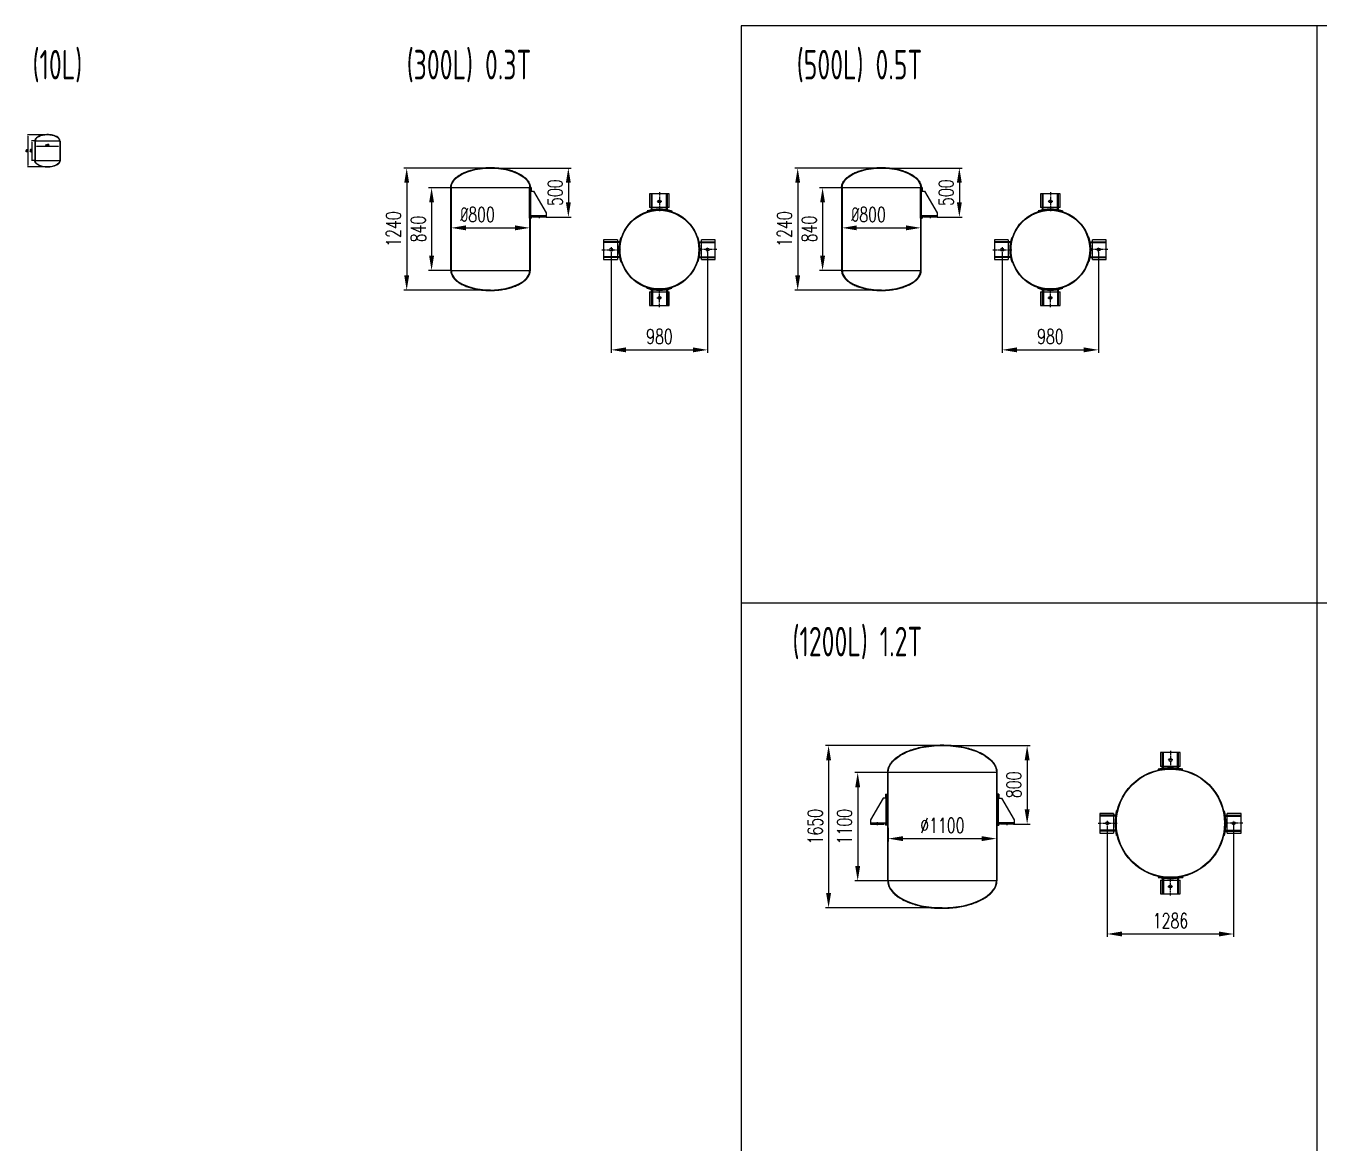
# Model space of a CAD drawing. Header units: inches. Extents: x -169 to 133840, y -13253 to 11464.
# Drawn here: x 41784 to 54929, y -1897 to 9459 of the extents above; entities that cross this region are included whole.
import ezdxf

# ---------------------------------------------------------------- set-up
doc = ezdxf.new("R2010")
doc.units = ezdxf.units.IN
doc.header["$MEASUREMENT"] = 0
doc.linetypes.add('CENTER', pattern=[50.8, 31.75, -6.35, 6.35, -6.35])
doc.linetypes.add('DASHED2', pattern=[9.525, 6.35, -3.175])
for name, color, linetype, lineweight in [('00', 93, 'Continuous', 25), ('1', 1, 'Continuous', 15), ('cc', 93, 'Continuous', 15), ('中心线', 1, 'CENTER', 18)]:
    doc.layers.add(name, color=color, linetype=linetype, lineweight=lineweight)
doc.styles.get("Standard").update_dxf_attribs({"font": 'isocp.shx', "width": 0.707, "bigfont": 'hztxt.shx'})
doc.styles.add('style1', font='txt.shx', dxfattribs={"width": 0.7})
doc.dimstyles.new('iso-025', dxfattribs={"dimscale": 60, "dimtxt": 2.5, "dimasz": 2.5, "dimexe": 0.5, "dimexo": 0, "dimgap": 1, "dimtad": 1, "dimdec": 0, "dimdsep": 46, "dimtxsty": 'style1', "dimcen": 3, "dimclrd": 256, "dimclre": 256, "dimclrt": 256, "dimadec": 0, "dimazin": 2, "dimtfac": 1, "dimtdec": 0, "dimtmove": 0, "dimatfit": 0, "dimfxl": 0, "dimtolj": 1, "dimtzin": 0, "dimlwd": -1, "dimlwe": -1, "dimarcsym": 0})

# ---------------------------------------------------------------- blocks, each defined once
blk = doc.blocks.new('*D57')
at = {"layer": 'cc'}
for p, q in [((51099, 2145), (51991, 2145)), ((51961, 1995), (51961, 1495)), ((51824, 1345), (51991, 1345))]:
    blk.add_line(p, q, dxfattribs=at)
for points in [[(51936, 1995), (51986, 1995), (51961, 2145)], [(51936, 1495), (51986, 1495), (51961, 1345)]]:
    blk.add_solid(points, dxfattribs=at)
at = {"layer": 'Defpoints', "color": 0}
for p in [(51099, 2145), (51824, 1345), (51961, 1345)]:
    blk.add_point(p, dxfattribs=at)
at = {"layer": 'cc', "insert": (51826, 1745), "char_height": 150, "attachment_point": 5, "rotation": 90, "style": 'style1'}
blk.add_mtext('\\A1;800', dxfattribs=at)
blk = doc.blocks.new('*D58')
at = {"layer": 'cc'}
for p, q in [((51099, 2145), (49913, 2145)), ((49943, 1995), (49943, 645)), ((51099, 495), (49913, 495))]:
    blk.add_line(p, q, dxfattribs=at)
for points in [[(49918, 1995), (49968, 1995), (49943, 2145)], [(49918, 645), (49968, 645), (49943, 495)]]:
    blk.add_solid(points, dxfattribs=at)
at = {"layer": 'Defpoints', "color": 0}
for p in [(51099, 2145), (49943, 495), (51099, 495)]:
    blk.add_point(p, dxfattribs=at)
at = {"layer": 'cc', "insert": (49808, 1320), "char_height": 150, "attachment_point": 5, "rotation": 90, "style": 'style1'}
blk.add_mtext('\\A1;1650', dxfattribs=at)
blk = doc.blocks.new('*D55')
at = {"layer": 'cc'}
for p, q in [((50554, 1870), (50209, 1870)), ((50239, 1720), (50239, 920)), ((50554, 770), (50209, 770))]:
    blk.add_line(p, q, dxfattribs=at)
for points in [[(50214, 1720), (50264, 1720), (50239, 1870)], [(50214, 920), (50264, 920), (50239, 770)]]:
    blk.add_solid(points, dxfattribs=at)
at = {"layer": 'Defpoints', "color": 0}
for p in [(50554, 1870), (50239, 770), (50554, 770)]:
    blk.add_point(p, dxfattribs=at)
at = {"layer": 'cc', "insert": (50104, 1320), "char_height": 150, "attachment_point": 5, "rotation": 90, "style": 'style1'}
blk.add_mtext('\\A1;1100', dxfattribs=at)
blk = doc.blocks.new('*D56')
at = {"layer": 'cc'}
for p, q in [((50549, 1308), (50549, 1168)), ((50699, 1198), (51499, 1198)), ((51649, 1308), (51649, 1168))]:
    blk.add_line(p, q, dxfattribs=at)
for points in [[(50699, 1223), (50699, 1173), (50549, 1198)], [(51499, 1223), (51499, 1173), (51649, 1198)]]:
    blk.add_solid(points, dxfattribs=at)
at = {"layer": 'Defpoints', "color": 0}
for p in [(50549, 1308), (51649, 1308), (51649, 1198)]:
    blk.add_point(p, dxfattribs=at)
at = {"layer": 'cc', "insert": (51099, 1333), "char_height": 150, "attachment_point": 5, "style": 'style1'}
blk.add_mtext('\\A1;%%C1100', dxfattribs=at)
blk = doc.blocks.new('A1.5T3')
for p, q in [((5355, 15451), (5355, 15152)), ((5376, 15459), (5363, 15459)), ((5370, 15169), (5370, 15419)), ((5370, 15419), (5400, 15419)), ((5376, 15459), (5376, 15419)), ((5400, 15419), (5530, 15199)), ((5363, 15144), (5376, 15144)), ((5530, 15169), (5370, 15169)), ((5376, 15169), (5376, 15144)), ((5390, 15155), (5390, 15169)), ((5530, 15155), (5390, 15155)), ((5445, 15169), (5445, 15155)), ((5530, 15155), (5460, 15155)), ((5475, 15169), (5475, 15155)), ((5530, 15199), (5530, 15169)), ((5530, 15169), (5530, 15155))]:
    blk.add_line(p, q)
at = {"linetype": 'DASHED2'}
blk.add_line((5368, 15459), (5368, 15144), dxfattribs=at)
for centre, start, end in [((5363, 15451), 90, 180), ((5363, 15152), 180, 270)]:
    blk.add_arc(centre, 8, start, end)
at = {"layer": '中心线'}
blk.add_line((5460, 15144), (5460, 15182), dxfattribs=at)
blk = doc.blocks.new('*D59')
at = {"layer": 'cc'}
for p, q in [((52775, 1329), (52775, 199)), ((54060, 1329), (54060, 199)), ((52925, 229), (53910, 229))]:
    blk.add_line(p, q, dxfattribs=at)
for points in [[(52925, 254), (52925, 204), (52775, 229)], [(53910, 254), (53910, 204), (54060, 229)]]:
    blk.add_solid(points, dxfattribs=at)
at = {"layer": 'Defpoints', "color": 0}
for p in [(52775, 1329), (54060, 1329), (54060, 229)]:
    blk.add_point(p, dxfattribs=at)
at = {"layer": 'cc', "insert": (53418, 364), "char_height": 150, "attachment_point": 5, "style": 'style1'}
blk.add_mtext('\\A1;1286', dxfattribs=at)
blk = doc.blocks.new('*D67')
at = {"layer": 'cc'}
for p, q in [((50080, 7394), (50080, 7436)), ((50230, 7406), (50730, 7406)), ((50880, 7394), (50880, 7436))]:
    blk.add_line(p, q, dxfattribs=at)
for points in [[(50230, 7431), (50230, 7381), (50080, 7406)], [(50730, 7431), (50730, 7381), (50880, 7406)]]:
    blk.add_solid(points, dxfattribs=at)
at = {"layer": 'Defpoints', "color": 0}
for p in [(50080, 7394), (50880, 7406), (50880, 7394)]:
    blk.add_point(p, dxfattribs=at)
at = {"layer": 'cc', "insert": (50349, 7541), "char_height": 150, "attachment_point": 5, "style": 'style1'}
blk.add_mtext('\\A1;{\\Fisocp.shx|c0;%%C}800', dxfattribs=at)
blk = doc.blocks.new('*D68')
at = {"layer": 'cc'}
for p, q in [((50480, 8014), (49599, 8014)), ((49629, 7864), (49629, 6924)), ((50480, 6774), (49599, 6774))]:
    blk.add_line(p, q, dxfattribs=at)
for points in [[(49604, 7864), (49654, 7864), (49629, 8014)], [(49604, 6924), (49654, 6924), (49629, 6774)]]:
    blk.add_solid(points, dxfattribs=at)
at = {"layer": 'Defpoints', "color": 0}
for p in [(50480, 8014), (49629, 6774), (50480, 6774)]:
    blk.add_point(p, dxfattribs=at)
at = {"layer": 'cc', "insert": (49494, 7394), "char_height": 150, "attachment_point": 5, "rotation": 90, "style": 'style1'}
blk.add_mtext('\\A1;1240', dxfattribs=at)
blk = doc.blocks.new('*D69')
at = {"layer": 'cc'}
for p, q in [((50080, 7814), (49852, 7814)), ((49882, 7664), (49882, 7124)), ((50080, 6974), (49852, 6974))]:
    blk.add_line(p, q, dxfattribs=at)
for points in [[(49857, 7664), (49907, 7664), (49882, 7814)], [(49857, 7124), (49907, 7124), (49882, 6974)]]:
    blk.add_solid(points, dxfattribs=at)
at = {"layer": 'Defpoints', "color": 0}
for p in [(50080, 7814), (49882, 6974), (50080, 6974)]:
    blk.add_point(p, dxfattribs=at)
at = {"layer": 'cc', "insert": (49747, 7394), "char_height": 150, "attachment_point": 5, "rotation": 90, "style": 'style1'}
blk.add_mtext('\\A1;840', dxfattribs=at)
blk = doc.blocks.new('A$C62C40F03')
for p, q in [((157, 224), (17, 224)), ((17, 224), (17, 24)), ((17, 204), (177, 204)), ((157, 204), (17, 204)), ((178, 196), (17, 196)), ((147, 204), (147, 196)), ((180, 204), (147, 204)), ((157, 224), (157, 204)), ((157, 196), (157, 52)), ((191, 249), (199, 246)), ((178, 52), (17, 52)), ((180, 44), (17, 44)), ((17, 24), (157, 24)), ((147, 44), (147, 52)), ((157, 44), (157, 24)), ((191, 0), (199, 2))]:
    blk.add_line(p, q)
blk.add_circle((95, 124), 15)
for radius in [403, 395]:
    blk.add_arc((575, 124), radius, 162.0277, 197.9723)
at = {"layer": '中心线'}
for p, q in [((95, 150), (95, 99)), ((0, 124), (192, 124))]:
    blk.add_line(p, q, dxfattribs=at)
blk = doc.blocks.new('*D73')
at = {"layer": 'cc'}
for p, q in [((51708, 7159), (51708, 6136)), ((52687, 7159), (52687, 6136)), ((51858, 6166), (52537, 6166))]:
    blk.add_line(p, q, dxfattribs=at)
for points in [[(51858, 6191), (51858, 6141), (51708, 6166)], [(52537, 6191), (52537, 6141), (52687, 6166)]]:
    blk.add_solid(points, dxfattribs=at)
at = {"layer": 'Defpoints', "color": 0}
for p in [(51708, 7159), (52687, 7159), (52687, 6166)]:
    blk.add_point(p, dxfattribs=at)
at = {"layer": 'cc', "insert": (52197, 6301), "char_height": 150, "attachment_point": 5, "style": 'style1'}
blk.add_mtext('\\A1;980', dxfattribs=at)
blk = doc.blocks.new('*D74')
at = {"layer": 'cc'}
for p, q in [((50480, 8014), (51302, 8014)), ((51272, 7864), (51272, 7664)), ((51048, 7514), (51302, 7514))]:
    blk.add_line(p, q, dxfattribs=at)
for points in [[(51247, 7864), (51297, 7864), (51272, 8014)], [(51247, 7664), (51297, 7664), (51272, 7514)]]:
    blk.add_solid(points, dxfattribs=at)
at = {"layer": 'Defpoints', "color": 0}
for p in [(50480, 8014), (51048, 7514), (51272, 7514)]:
    blk.add_point(p, dxfattribs=at)
at = {"layer": 'cc', "insert": (51137, 7764), "char_height": 150, "attachment_point": 5, "rotation": 90, "style": 'style1'}
blk.add_mtext('\\A1;500', dxfattribs=at)
blk = doc.blocks.new('*D145')
at = {"layer": 'cc'}
for p, q in [((41878, 8289), (41878, 8233)), ((42128, 8289), (42128, 8233)), ((41891, 8235), (42116, 8235))]:
    blk.add_line(p, q, dxfattribs=at)
for points in [[(41891, 8237), (41891, 8233), (41878, 8235)], [(42116, 8237), (42116, 8233), (42128, 8235)]]:
    blk.add_solid(points, dxfattribs=at)
at = {"layer": 'Defpoints', "color": 0}
for p in [(41878, 8289), (42128, 8289), (42128, 8235)]:
    blk.add_point(p, dxfattribs=at)
at = {"layer": 'cc', "insert": (42003, 8246), "char_height": 12.5, "attachment_point": 5, "style": 'style1'}
blk.add_mtext('\\A1;%%c250', dxfattribs=at)
blk = doc.blocks.new('*D146')
at = {"layer": 'cc'}
for p, q in [((42003, 8351), (41801, 8351)), ((41804, 8339), (41804, 8039)), ((42003, 8026), (41801, 8026))]:
    blk.add_line(p, q, dxfattribs=at)
for points in [[(41802, 8339), (41806, 8339), (41804, 8351)], [(41802, 8039), (41806, 8039), (41804, 8026)]]:
    blk.add_solid(points, dxfattribs=at)
at = {"layer": 'Defpoints', "color": 0}
for p in [(42003, 8351), (41804, 8026), (42003, 8026)]:
    blk.add_point(p, dxfattribs=at)
at = {"layer": 'cc', "insert": (41793, 8189), "char_height": 12.5, "attachment_point": 5, "rotation": 90, "style": 'style1'}
blk.add_mtext('\\A1;325', dxfattribs=at)
blk = doc.blocks.new('*D147')
at = {"layer": 'cc'}
for p, q in [((41878, 8289), (41843, 8289)), ((41845, 8276), (41845, 8101)), ((41878, 8089), (41843, 8089))]:
    blk.add_line(p, q, dxfattribs=at)
for points in [[(41843, 8276), (41848, 8276), (41845, 8289)], [(41843, 8101), (41848, 8101), (41845, 8089)]]:
    blk.add_solid(points, dxfattribs=at)
at = {"layer": 'Defpoints', "color": 0}
for p in [(41878, 8289), (41845, 8089), (41878, 8089)]:
    blk.add_point(p, dxfattribs=at)
at = {"layer": 'cc', "insert": (41834, 8189), "char_height": 12.5, "attachment_point": 5, "rotation": 90, "style": 'style1'}
blk.add_mtext('\\A1;200', dxfattribs=at)
blk = doc.blocks.new('*D186')
at = {"layer": 'cc'}
for p, q in [((46107, 7394), (46107, 7436)), ((46257, 7406), (46757, 7406)), ((46907, 7394), (46907, 7436))]:
    blk.add_line(p, q, dxfattribs=at)
for points in [[(46257, 7431), (46257, 7381), (46107, 7406)], [(46757, 7431), (46757, 7381), (46907, 7406)]]:
    blk.add_solid(points, dxfattribs=at)
at = {"layer": 'Defpoints', "color": 0}
for p in [(46107, 7394), (46907, 7406), (46907, 7394)]:
    blk.add_point(p, dxfattribs=at)
at = {"layer": 'cc', "insert": (46375, 7541), "char_height": 150, "attachment_point": 5, "style": 'style1'}
blk.add_mtext('\\A1;{\\Fisocp.shx|c0;%%C}800', dxfattribs=at)
blk = doc.blocks.new('*D187')
at = {"layer": 'cc'}
for p, q in [((46507, 8014), (45625, 8014)), ((45655, 7864), (45655, 6924)), ((46507, 6774), (45625, 6774))]:
    blk.add_line(p, q, dxfattribs=at)
for points in [[(45630, 7864), (45680, 7864), (45655, 8014)], [(45630, 6924), (45680, 6924), (45655, 6774)]]:
    blk.add_solid(points, dxfattribs=at)
at = {"layer": 'Defpoints', "color": 0}
for p in [(46507, 8014), (45655, 6774), (46507, 6774)]:
    blk.add_point(p, dxfattribs=at)
at = {"layer": 'cc', "insert": (45520, 7394), "char_height": 150, "attachment_point": 5, "rotation": 90, "style": 'style1'}
blk.add_mtext('\\A1;1240', dxfattribs=at)
blk = doc.blocks.new('*D188')
at = {"layer": 'cc'}
for p, q in [((46107, 7814), (45878, 7814)), ((45908, 7664), (45908, 7124)), ((46107, 6974), (45878, 6974))]:
    blk.add_line(p, q, dxfattribs=at)
for points in [[(45883, 7664), (45933, 7664), (45908, 7814)], [(45883, 7124), (45933, 7124), (45908, 6974)]]:
    blk.add_solid(points, dxfattribs=at)
at = {"layer": 'Defpoints', "color": 0}
for p in [(46107, 7814), (45908, 6974), (46107, 6974)]:
    blk.add_point(p, dxfattribs=at)
at = {"layer": 'cc', "insert": (45773, 7394), "char_height": 150, "attachment_point": 5, "rotation": 90, "style": 'style1'}
blk.add_mtext('\\A1;840', dxfattribs=at)
blk = doc.blocks.new('*D189')
at = {"layer": 'cc'}
for p, q in [((47734, 7159), (47734, 6136)), ((48714, 7159), (48714, 6136)), ((47884, 6166), (48564, 6166))]:
    blk.add_line(p, q, dxfattribs=at)
for points in [[(47884, 6191), (47884, 6141), (47734, 6166)], [(48564, 6191), (48564, 6141), (48714, 6166)]]:
    blk.add_solid(points, dxfattribs=at)
at = {"layer": 'Defpoints', "color": 0}
for p in [(47734, 7159), (48714, 7159), (48714, 6166)]:
    blk.add_point(p, dxfattribs=at)
at = {"layer": 'cc', "insert": (48224, 6301), "char_height": 150, "attachment_point": 5, "style": 'style1'}
blk.add_mtext('\\A1;980', dxfattribs=at)
blk = doc.blocks.new('*D190')
at = {"layer": 'cc'}
for p, q in [((46507, 8014), (47328, 8014)), ((47298, 7864), (47298, 7664)), ((47074, 7514), (47328, 7514))]:
    blk.add_line(p, q, dxfattribs=at)
for points in [[(47273, 7864), (47323, 7864), (47298, 8014)], [(47273, 7664), (47323, 7664), (47298, 7514)]]:
    blk.add_solid(points, dxfattribs=at)
at = {"layer": 'Defpoints', "color": 0}
for p in [(46507, 8014), (47074, 7514), (47298, 7514)]:
    blk.add_point(p, dxfattribs=at)
at = {"layer": 'cc', "insert": (47163, 7764), "char_height": 150, "attachment_point": 5, "rotation": 90, "style": 'style1'}
blk.add_mtext('\\A1;500', dxfattribs=at)

msp = doc.modelspace()

# ---------------------------------------------------------------- linework, layer by layer
for p, q in [((41875.4, 8288.6), (41875.4, 8088.6)), ((42128.4, 8288.6), (41878.4, 8288.6)), ((41878.4, 8288.6), (41878.4, 8088.6)), ((42128.4, 8288.6), (42128.4, 8088.6)), ((42131.4, 8288.6), (42131.4, 8088.6)), ((42128.4, 8088.6), (41878.4, 8088.6)), ((46101.7, 7814.3), (46101.7, 6974.3)), ((46906.7, 7814.3), (46106.7, 7814.3)), ((46106.7, 7814.3), (46106.7, 6974.3)), ((46906.7, 6974.3), (46906.7, 7814.3)), ((46911.7, 6974.3), (46911.7, 7814.3)), ((50075.1, 7814.3), (50075.1, 6974.3)), ((50880.1, 7814.3), (50080.1, 7814.3)), ((50080.1, 7814.3), (50080.1, 6974.3)), ((50880.1, 6974.3), (50880.1, 7814.3)), ((50885.1, 6974.3), (50885.1, 7814.3)), ((46106.7, 6974.3), (46906.7, 6974.3)), ((50080.1, 6974.3), (50880.1, 6974.3)), ((53517.6, 2072.8), (53317.6, 2072.8)), ((53317.6, 2072.8), (53317.6, 1932.8)), ((53337.6, 1912.8), (53337.6, 2072.8)), ((53345.6, 1914), (53345.6, 2072.8)), ((53489.6, 1914), (53489.6, 2072.8)), ((53497.6, 2072.8), (53497.6, 1912.8)), ((53497.6, 1932.8), (53497.6, 2072.8)), ((53517.6, 1932.8), (53517.6, 2072.8)), ((50544, 770.2), (50544, 1870.2)), ((51649, 1870.2), (50549, 1870.2)), ((50549, 770.2), (50549, 1870.2)), ((51649, 1870.2), (51649, 770.2)), ((51654, 1870.2), (51654, 770.2)), ((53294.9, 1897.4), (53293.3, 1905.3)), ((53337.6, 1932.8), (53317.6, 1932.8)), ((53337.6, 1942.8), (53345.6, 1942.8)), ((53489.6, 1932.8), (53345.6, 1932.8)), ((53497.6, 1942.8), (53489.6, 1942.8)), ((53497.6, 1912.8), (53497.6, 1942.8)), ((53517.6, 1932.8), (53497.6, 1932.8)), ((53540.4, 1897.4), (53542, 1905.3)), ((52699.9, 1455), (52699.9, 1255)), ((52839.9, 1455), (52699.9, 1455)), ((52839.9, 1455), (52839.9, 1435)), ((52875.2, 1477.8), (52867.4, 1479.4)), ((53960.1, 1477.8), (53967.9, 1479.4)), ((53995.4, 1435), (53995.4, 1455)), ((54135.4, 1455), (53995.4, 1455)), ((54135.4, 1255), (54135.4, 1455)), ((52839.9, 1435), (52699.9, 1435)), ((52699.9, 1435), (52859.9, 1435)), ((52858.7, 1427), (52699.9, 1427)), ((52859.9, 1435), (52829.9, 1435)), ((52829.9, 1435), (52829.9, 1427)), ((52839.9, 1427), (52839.9, 1283)), ((53975.4, 1435), (54135.4, 1435)), ((53976.6, 1427), (54135.4, 1427)), ((53995.4, 1283), (53995.4, 1427)), ((54005.4, 1435), (54005.4, 1427)), ((52858.7, 1283), (52699.9, 1283)), ((52859.9, 1275), (52699.9, 1275)), ((52699.9, 1255), (52839.9, 1255)), ((52829.9, 1275), (52829.9, 1283)), ((52839.9, 1275), (52839.9, 1255)), ((52875.2, 1232.3), (52867.4, 1230.7)), ((53960.1, 1232.3), (53967.9, 1230.7)), ((53975.4, 1275), (54005.4, 1275)), ((54135.4, 1275), (53975.4, 1275)), ((53976.6, 1283), (54135.4, 1283)), ((53995.4, 1255), (53995.4, 1275)), ((53995.4, 1275), (54135.4, 1275)), ((53995.4, 1255), (54135.4, 1255)), ((54005.4, 1275), (54005.4, 1283)), ((53294.9, 812.6), (53293.3, 804.8)), ((53337.6, 797.3), (53337.6, 767.3)), ((53337.6, 637.3), (53337.6, 797.3)), ((53345.6, 796.1), (53345.6, 637.3)), ((53489.6, 796.1), (53489.6, 637.3)), ((53497.6, 797.3), (53497.6, 637.3)), ((53540.4, 812.6), (53542, 804.8)), ((51649, 770.2), (50549, 770.2)), ((53317.6, 777.3), (53337.6, 777.3)), ((53317.6, 777.3), (53317.6, 637.3)), ((53337.6, 777.3), (53337.6, 637.3)), ((53337.6, 767.3), (53345.6, 767.3)), ((53345.6, 777.3), (53489.6, 777.3)), ((53497.6, 767.3), (53489.6, 767.3)), ((53497.6, 777.3), (53517.6, 777.3)), ((53517.6, 637.3), (53517.6, 777.3)), ((53317.6, 637.3), (53517.6, 637.3))]:
    msp.add_line(p, q)
for centre, radius in [((48224, 7184.7), 405), ((48224, 7184.7), 400), ((52197.4, 7184.7), 405), ((52197.4, 7184.7), 400), ((53417.6, 1997.8), 15), ((53417.6, 1355), 555), ((53417.6, 1355), 550), ((52774.9, 1355), 15), ((54060.4, 1355), 15), ((53417.6, 712.3), 15)]:
    msp.add_circle(centre, radius)
for centre, radius, start, end in [((53417.6, 1305), 613, 78.29618, 101.70382), ((53417.6, 1305), 613, 90, 101.70382), ((53417.6, 1305), 605, 78.29618, 101.70382), ((53417.6, 1305), 613, 78.29618, 90), ((53467.6, 1355), 613, 168.29618, 180), ((53467.6, 1355), 613, 168.29618, 191.70382), ((53467.6, 1355), 605, 168.29618, 191.70382), ((53367.6, 1355), 605, 348.29618, 11.70382), ((53367.6, 1355), 613, 348.29618, 11.70382), ((53367.6, 1355), 613, 0, 11.70382), ((53467.6, 1355), 613, 180, 191.70382), ((53367.6, 1355), 613, 348.29618, 0), ((53417.6, 1405), 613, 258.29618, 281.70382), ((53417.6, 1405), 613, 258.29618, 270), ((53417.6, 1405), 605, 258.29618, 281.70382), ((53417.6, 1405), 613, 270, 281.70382)]:
    msp.add_arc(centre, radius, start, end)
for centre, major_axis in [((42003.4, 8288.6), (-125, 0)), ((46506.7, 6974.3), (400, 0)), ((50480.1, 6974.3), (400, 0)), ((51099, 770.2), (550, 0))]:
    msp.add_ellipse(centre, major_axis=major_axis, ratio=0.5, start_param=3.1415927, end_param=6.2831853)
at = {"extrusion": (0, 0, -1)}
for centre, major_axis in [((42003.4, 8088.6), (-125, 0)), ((46506.7, 7814.3), (400, 0)), ((50480.1, 7814.3), (400, 0)), ((51099, 1870.2), (550, 0))]:
    msp.add_ellipse(centre, major_axis=major_axis, ratio=0.5, start_param=3.1415927, end_param=6.2831853, dxfattribs=at)
for points, knots in [([(42131.4, 8288.6), (42131.4, 8291.3), (42131.1, 8294), (42129.8, 8299.3), (42128.8, 8302), (42126.3, 8307.1), (42124.8, 8309.7), (42119.1, 8317.4), (42114, 8322.2), (42101.5, 8331.2), (42094.2, 8335.2), (42078, 8342.2), (42069, 8345.2), (42049.8, 8349.9), (42039.7, 8351.7), (42018.9, 8353.8), (42008.2, 8354.3), (41986.9, 8353.8), (41976.3, 8352.8), (41956, 8349.7), (41946.2, 8347.5), (41928, 8341.9), (41919.5, 8338.5), (41904.6, 8330.8), (41898, 8326.4), (41887.2, 8316.9), (41883, 8311.7), (41878.3, 8303), (41877, 8299.7), (41875.7, 8293.7), (41875.4, 8291.1), (41875.4, 8288.6)], [3.1415927, 3.1415927, 3.1415927, 3.1415927, 3.2601155, 3.2601155, 3.3786383, 3.3786383, 3.4971612, 3.4971612, 3.7494475, 3.7494475, 4.0017338, 4.0017338, 4.2540201, 4.2540201, 4.5063065, 4.5063065, 4.7585928, 4.7585928, 5.0108791, 5.0108791, 5.2631654, 5.2631654, 5.5154517, 5.5154517, 5.767738, 5.767738, 6.0200244, 6.0200244, 6.1707579, 6.1707579, 6.2831853, 6.2831853, 6.2831853, 6.2831853]), ([(42131.4, 8088.6), (42131.4, 8085.9), (42131.1, 8083.2), (42129.8, 8077.8), (42128.8, 8075.2), (42126.3, 8070), (42124.8, 8067.5), (42119.1, 8059.8), (42114, 8054.9), (42101.5, 8046), (42094.2, 8042), (42078, 8035), (42069, 8032), (42049.8, 8027.3), (42039.7, 8025.5), (42018.9, 8023.3), (42008.2, 8022.9), (41986.9, 8023.4), (41976.3, 8024.3), (41956, 8027.4), (41946.2, 8029.7), (41928, 8035.3), (41919.5, 8038.6), (41904.6, 8046.4), (41898, 8050.8), (41887.2, 8060.3), (41883, 8065.5), (41878.3, 8074.2), (41877, 8077.5), (41875.7, 8083.4), (41875.4, 8086), (41875.4, 8088.6)], [3.1415927, 3.1415927, 3.1415927, 3.1415927, 3.2601155, 3.2601155, 3.3786383, 3.3786383, 3.4971612, 3.4971612, 3.7494475, 3.7494475, 4.0017338, 4.0017338, 4.2540201, 4.2540201, 4.5063065, 4.5063065, 4.7585928, 4.7585928, 5.0108791, 5.0108791, 5.2631654, 5.2631654, 5.5154517, 5.5154517, 5.767738, 5.767738, 6.0200244, 6.0200244, 6.1707579, 6.1707579, 6.2831853, 6.2831853, 6.2831853, 6.2831853]), ([(46101.7, 7814.3), (46101.7, 7820.9), (46102.3, 7827.5), (46104.8, 7840.7), (46106.7, 7847.2), (46112.9, 7863.6), (46118.1, 7873.3), (46131.2, 7892.1), (46139, 7901.2), (46157.2, 7918.7), (46167.5, 7927.1), (46190.4, 7943), (46202.9, 7950.5), (46230, 7964.6), (46244.6, 7971.1), (46275.4, 7983), (46291.6, 7988.4), (46325.4, 7998), (46343, 8002.1), (46379.2, 8009.2), (46397.8, 8012), (46435.6, 8016.4), (46454.8, 8017.8), (46493.5, 8019.4), (46512.9, 8019.5), (46551.6, 8018.2), (46570.9, 8016.9), (46608.8, 8012.9), (46627.5, 8010.2), (46664, 8003.5), (46681.7, 7999.5), (46715.8, 7990.3), (46732.3, 7985), (46763.4, 7973.4), (46778.2, 7967), (46805.8, 7953.1), (46818.6, 7945.7), (46842, 7930), (46852.6, 7921.7), (46871.3, 7904.4), (46879.5, 7895.3), (46893.1, 7876.7), (46898.7, 7867), (46906.9, 7847.4), (46909.6, 7837.4), (46911.4, 7823), (46911.7, 7818.6), (46911.7, 7814.3)], [3.1415927, 3.1415927, 3.1415927, 3.1415927, 3.23628, 3.23628, 3.3309673, 3.3309673, 3.4754754, 3.4754754, 3.6199836, 3.6199836, 3.7644917, 3.7644917, 3.9089998, 3.9089998, 4.0535079, 4.0535079, 4.198016, 4.198016, 4.3425241, 4.3425241, 4.4870323, 4.4870323, 4.6315404, 4.6315404, 4.7760485, 4.7760485, 4.9205566, 4.9205566, 5.0650647, 5.0650647, 5.2095728, 5.2095728, 5.354081, 5.354081, 5.4985891, 5.4985891, 5.6430972, 5.6430972, 5.7876053, 5.7876053, 5.9321134, 5.9321134, 6.0766215, 6.0766215, 6.2211297, 6.2211297, 6.2831853, 6.2831853, 6.2831853, 6.2831853]), ([(50075.1, 7814.3), (50075.1, 7820.9), (50075.7, 7827.5), (50078.2, 7840.7), (50080.1, 7847.2), (50086.4, 7863.6), (50091.5, 7873.3), (50104.6, 7892.1), (50112.4, 7901.2), (50130.6, 7918.7), (50140.9, 7927.1), (50163.8, 7943), (50176.3, 7950.5), (50203.5, 7964.6), (50218, 7971.1), (50248.8, 7983), (50265, 7988.4), (50298.8, 7998), (50316.4, 8002.1), (50352.6, 8009.2), (50371.2, 8012), (50409, 8016.4), (50428.3, 8017.8), (50466.9, 8019.4), (50486.3, 8019.5), (50525, 8018.2), (50544.3, 8016.9), (50582.3, 8012.9), (50600.9, 8010.2), (50637.4, 8003.5), (50655.1, 7999.5), (50689.3, 7990.3), (50705.7, 7985), (50736.8, 7973.4), (50751.6, 7967), (50779.2, 7953.1), (50792, 7945.7), (50815.4, 7930), (50826, 7921.7), (50844.7, 7904.4), (50852.9, 7895.3), (50866.6, 7876.7), (50872.1, 7867), (50880.3, 7847.4), (50883, 7837.4), (50884.8, 7823), (50885.1, 7818.6), (50885.1, 7814.3)], [3.1415927, 3.1415927, 3.1415927, 3.1415927, 3.23628, 3.23628, 3.3309673, 3.3309673, 3.4754754, 3.4754754, 3.6199836, 3.6199836, 3.7644917, 3.7644917, 3.9089998, 3.9089998, 4.0535079, 4.0535079, 4.198016, 4.198016, 4.3425241, 4.3425241, 4.4870323, 4.4870323, 4.6315404, 4.6315404, 4.7760485, 4.7760485, 4.9205566, 4.9205566, 5.0650647, 5.0650647, 5.2095728, 5.2095728, 5.354081, 5.354081, 5.4985891, 5.4985891, 5.6430972, 5.6430972, 5.7876053, 5.7876053, 5.9321134, 5.9321134, 6.0766215, 6.0766215, 6.2211297, 6.2211297, 6.2831853, 6.2831853, 6.2831853, 6.2831853]), ([(46101.7, 6974.3), (46101.7, 6967.6), (46102.3, 6961), (46104.8, 6947.8), (46106.7, 6941.3), (46112.9, 6925), (46118.1, 6915.3), (46131.2, 6896.5), (46139, 6887.4), (46157.2, 6869.8), (46167.5, 6861.5), (46190.4, 6845.5), (46202.9, 6838), (46230, 6824), (46244.6, 6817.4), (46275.4, 6805.5), (46291.6, 6800.1), (46325.4, 6790.6), (46343, 6786.4), (46379.2, 6779.4), (46397.8, 6776.5), (46435.6, 6772.2), (46454.8, 6770.7), (46493.5, 6769.1), (46512.9, 6769.1), (46551.6, 6770.3), (46570.9, 6771.6), (46608.8, 6775.6), (46627.5, 6778.3), (46664, 6785), (46681.7, 6789), (46715.8, 6798.3), (46732.3, 6803.5), (46763.4, 6815.2), (46778.2, 6821.6), (46805.8, 6835.4), (46818.6, 6842.8), (46842, 6858.5), (46852.6, 6866.8), (46871.3, 6884.2), (46879.5, 6893.2), (46893.1, 6911.9), (46898.7, 6921.5), (46906.9, 6941.1), (46909.6, 6951.2), (46911.4, 6965.6), (46911.7, 6969.9), (46911.7, 6974.3)], [3.1415927, 3.1415927, 3.1415927, 3.1415927, 3.23628, 3.23628, 3.3309673, 3.3309673, 3.4754754, 3.4754754, 3.6199836, 3.6199836, 3.7644917, 3.7644917, 3.9089998, 3.9089998, 4.0535079, 4.0535079, 4.198016, 4.198016, 4.3425241, 4.3425241, 4.4870323, 4.4870323, 4.6315404, 4.6315404, 4.7760485, 4.7760485, 4.9205566, 4.9205566, 5.0650647, 5.0650647, 5.2095728, 5.2095728, 5.354081, 5.354081, 5.4985891, 5.4985891, 5.6430972, 5.6430972, 5.7876053, 5.7876053, 5.9321134, 5.9321134, 6.0766215, 6.0766215, 6.2211297, 6.2211297, 6.2831853, 6.2831853, 6.2831853, 6.2831853]), ([(50075.1, 6974.3), (50075.1, 6967.6), (50075.7, 6961), (50078.2, 6947.8), (50080.1, 6941.3), (50086.4, 6925), (50091.5, 6915.3), (50104.6, 6896.5), (50112.4, 6887.4), (50130.6, 6869.8), (50140.9, 6861.5), (50163.8, 6845.5), (50176.3, 6838), (50203.5, 6824), (50218, 6817.4), (50248.8, 6805.5), (50265, 6800.1), (50298.8, 6790.6), (50316.4, 6786.4), (50352.6, 6779.4), (50371.2, 6776.5), (50409, 6772.2), (50428.3, 6770.7), (50466.9, 6769.1), (50486.3, 6769.1), (50525, 6770.3), (50544.3, 6771.6), (50582.3, 6775.6), (50600.9, 6778.3), (50637.4, 6785), (50655.1, 6789), (50689.3, 6798.3), (50705.7, 6803.5), (50736.8, 6815.2), (50751.6, 6821.6), (50779.2, 6835.4), (50792, 6842.8), (50815.4, 6858.5), (50826, 6866.8), (50844.7, 6884.2), (50852.9, 6893.2), (50866.6, 6911.9), (50872.1, 6921.5), (50880.3, 6941.1), (50883, 6951.2), (50884.8, 6965.6), (50885.1, 6969.9), (50885.1, 6974.3)], [3.1415927, 3.1415927, 3.1415927, 3.1415927, 3.23628, 3.23628, 3.3309673, 3.3309673, 3.4754754, 3.4754754, 3.6199836, 3.6199836, 3.7644917, 3.7644917, 3.9089998, 3.9089998, 4.0535079, 4.0535079, 4.198016, 4.198016, 4.3425241, 4.3425241, 4.4870323, 4.4870323, 4.6315404, 4.6315404, 4.7760485, 4.7760485, 4.9205566, 4.9205566, 5.0650647, 5.0650647, 5.2095728, 5.2095728, 5.354081, 5.354081, 5.4985891, 5.4985891, 5.6430972, 5.6430972, 5.7876053, 5.7876053, 5.9321134, 5.9321134, 6.0766215, 6.0766215, 6.2211297, 6.2211297, 6.2831853, 6.2831853, 6.2831853, 6.2831853]), ([(50544, 1870.2), (50544, 1878.7), (50544.7, 1887.2), (50547.8, 1904.1), (50550, 1912.5), (50557.6, 1933.4), (50563.8, 1945.8), (50579.5, 1969.9), (50589, 1981.7), (50610.9, 2004.4), (50623.3, 2015.4), (50651, 2036.3), (50666.2, 2046.3), (50699.2, 2065.1), (50717, 2074), (50754.6, 2090.4), (50774.5, 2097.9), (50816.2, 2111.6), (50837.9, 2117.7), (50882.9, 2128.5), (50906, 2133.1), (50953.4, 2140.7), (50977.6, 2143.7), (51026.6, 2148.1), (51051.4, 2149.4), (51101.1, 2150.5), (51126, 2150.1), (51175.6, 2147.8), (51200.2, 2145.8), (51248.6, 2140.1), (51272.5, 2136.5), (51319, 2127.6), (51341.7, 2122.4), (51385.4, 2110.5), (51406.5, 2103.8), (51446.7, 2089), (51465.8, 2080.9), (51501.7, 2063.5), (51518.5, 2054.2), (51549.4, 2034.6), (51563.6, 2024.2), (51589.1, 2002.5), (51600.4, 1991.2), (51619.9, 1967.9), (51628.1, 1955.9), (51641.3, 1931.3), (51646.2, 1918.7), (51652.4, 1894.1), (51654, 1882.2), (51654, 1870.2)], [3.1415927, 3.1415927, 3.1415927, 3.1415927, 3.2311172, 3.2311172, 3.3206417, 3.3206417, 3.4557079, 3.4557079, 3.5907741, 3.5907741, 3.7258403, 3.7258403, 3.8609065, 3.8609065, 3.9959727, 3.9959727, 4.1310389, 4.1310389, 4.2661051, 4.2661051, 4.4011714, 4.4011714, 4.5362376, 4.5362376, 4.6713038, 4.6713038, 4.80637, 4.80637, 4.9414362, 4.9414362, 5.0765024, 5.0765024, 5.2115686, 5.2115686, 5.3466348, 5.3466348, 5.481701, 5.481701, 5.6167672, 5.6167672, 5.7518335, 5.7518335, 5.8868997, 5.8868997, 6.0219659, 6.0219659, 6.1570321, 6.1570321, 6.2831853, 6.2831853, 6.2831853, 6.2831853]), ([(50544, 770.2), (50544, 761.7), (50544.7, 753.2), (50547.8, 736.2), (50550, 727.8), (50557.6, 706.9), (50563.8, 694.6), (50579.5, 670.4), (50589, 658.7), (50610.9, 635.9), (50623.3, 625), (50651, 604), (50666.2, 594.1), (50699.2, 575.2), (50717, 566.4), (50754.6, 550), (50774.5, 542.5), (50816.2, 528.8), (50837.9, 522.6), (50882.9, 511.9), (50906, 507.3), (50953.4, 499.6), (50977.6, 496.6), (51026.6, 492.3), (51051.4, 490.9), (51101.1, 489.9), (51126, 490.2), (51175.6, 492.6), (51200.2, 494.6), (51248.6, 500.2), (51272.5, 503.9), (51319, 512.7), (51341.7, 517.9), (51385.4, 529.9), (51406.5, 536.6), (51446.7, 551.4), (51465.8, 559.4), (51501.7, 576.8), (51518.5, 586.1), (51549.4, 605.8), (51563.6, 616.2), (51589.1, 637.9), (51600.4, 649.2), (51619.9, 672.5), (51628.1, 684.5), (51641.3, 709.1), (51646.2, 721.7), (51652.4, 746.2), (51654, 758.2), (51654, 770.2)], [3.1415927, 3.1415927, 3.1415927, 3.1415927, 3.2311172, 3.2311172, 3.3206417, 3.3206417, 3.4557079, 3.4557079, 3.5907741, 3.5907741, 3.7258403, 3.7258403, 3.8609065, 3.8609065, 3.9959727, 3.9959727, 4.1310389, 4.1310389, 4.2661051, 4.2661051, 4.4011714, 4.4011714, 4.5362376, 4.5362376, 4.6713038, 4.6713038, 4.80637, 4.80637, 4.9414362, 4.9414362, 5.0765024, 5.0765024, 5.2115686, 5.2115686, 5.3466348, 5.3466348, 5.481701, 5.481701, 5.6167672, 5.6167672, 5.7518335, 5.7518335, 5.8868997, 5.8868997, 6.0219659, 6.0219659, 6.1570321, 6.1570321, 6.2831853, 6.2831853, 6.2831853, 6.2831853])]:
    msp.add_open_spline(points, degree=3, knots=knots)
at = {"layer": '00', "color": 7}
for p, q in [((72454.3, 9459.1), (49054.3, 9459.1)), ((49054.3, 9459.1), (49054.3, -13252.7))]:
    msp.add_line(p, q, dxfattribs=at)
at = {"layer": '1', "ltscale": 2.5}
for p, q in [((54904.3, 9459.1), (54904.3, -13252.7)), ((49054.3, 3595), (72454.3, 3595))]:
    msp.add_line(p, q, dxfattribs=at)
at = {"layer": '中心线'}
for p, q in [((53443.2, 1997.8), (53392.1, 1997.8)), ((53417.6, 2089.7), (53417.6, 1897.8)), ((52683, 1355), (52874.9, 1355)), ((52774.9, 1380.6), (52774.9, 1329.5)), ((54152.3, 1355), (53960.4, 1355)), ((54060.4, 1329.5), (54060.4, 1380.6)), ((53417.6, 620.4), (53417.6, 812.3)), ((53392.1, 712.3), (53443.2, 712.3))]:
    msp.add_line(p, q, dxfattribs=at)

# ---------------------------------------------------------------- block references
for name, p in [('A1.5T3', (41544, -7641.1)), ('A1.5T3', (45517.4, -7641.1)), ('A$C62C40F03', (47639.4, 7060.3)), ('A$C62C40F03', (51612.8, 7060.3)), ('A1.5T3', (46298.9, -13810.2))]:
    msp.add_blockref(name, p)
for p, rotation in [((48099.6, 7769.3), 269.9999999999999), ((52073.1, 7769.3), 269.9999999999999), ((48808.6, 7309), 180), ((52782.1, 7309), 180), ((48348.3, 6600), 89.99999999999999), ((52321.8, 6600), 89.99999999999999)]:
    msp.add_blockref('A$C62C40F03', p, dxfattribs=dict(rotation=rotation))
at = {"xscale": -1}
msp.add_blockref('A1.5T3', (55899, -13810.2), dxfattribs=at)

# ---------------------------------------------------------------- texts
at = {"layer": 'cc', "char_height": 250, "attachment_point": 3}
for s, insert in [('{\\H1.2x;(10L) }', (42357.4, 9214.9)), ('{\\H1.2x;(300L) 0.3T}', (46921.5, 9214.9)), ('{\\H1.2x;(500L) 0.5T}', (50894.9, 9214.9)), ('{\\H1.2x;(1200L) 1.2T}', (50894.9, 3350.9))]:
    msp.add_mtext(s, dxfattribs=dict(at, insert=insert))

# ---------------------------------------------------------------- dimensions: what is measured, and where the dimension line sits
at = {"layer": 'cc'}
for base, p1, p2, picture, middle in [((41803.8, 8026.1), (42003.4, 8351.1), (42003.4, 8026.1), '*D146', (41792.6, 8188.6)), ((41845.5, 8088.6), (41878.4, 8288.6), (41878.4, 8088.6), '*D147', (41834.2, 8188.6))]:
    dim = msp.add_linear_dim(base=base, p1=p1, p2=p2, angle=90, dimstyle='iso-025', override={"dimscale": 5}, dxfattribs=at)
    dim.commit()
    dim.dimension.update_dxf_attribs({"geometry": picture, "text_midpoint": middle})
dim = msp.add_linear_dim(base=(42128.4, 8235.2), p1=(41878.4, 8288.6), p2=(42128.4, 8288.6), text='%%c<>', dimstyle='iso-025', override={"dimscale": 5}, dxfattribs=at)
dim.commit()
dim.dimension.update_dxf_attribs({"geometry": '*D145', "text_midpoint": (42003.4, 8246.4)})
for base, p1, p2, picture, middle in [((45655.3, 6774.3), (46507.1, 8014.3), (46506.7, 6774.3), '*D187', (45520.3, 7394.3)), ((47298.2, 7514.3), (46506.7, 8014.3), (47074.4, 7514.3), '*D190', (47163.2, 7764.3)), ((49628.7, 6774.3), (50480.5, 8014.3), (50480.1, 6774.3), '*D68', (49493.7, 7394.3)), ((51271.6, 7514.3), (50480.1, 8014.3), (51047.8, 7514.3), '*D74', (51136.6, 7764.3)), ((45908.4, 6974.3), (46106.7, 7814.3), (46106.7, 6974.3), '*D188', (45773.4, 7394.3)), ((49881.8, 6974.3), (50080.1, 7814.3), (50080.1, 6974.3), '*D69', (49746.8, 7394.3)), ((49943, 495.2), (51099, 2145.2), (51099, 495.2), '*D58', (49808, 1320.2)), ((51960.8, 1345.2), (51099, 2145.2), (51824.3, 1345.2), '*D57', (51825.8, 1745.2)), ((50239.3, 770.2), (50554, 1870.2), (50554, 770.2), '*D55', (50104.3, 1320.2))]:
    dim = msp.add_linear_dim(base=base, p1=p1, p2=p2, angle=90, dimstyle='iso-025', dxfattribs=at)
    dim.commit()
    dim.dimension.update_dxf_attribs({"geometry": picture, "text_midpoint": middle})
for base, p1, p2, picture, middle in [((46906.7, 7406.2), (46106.7, 7394.3), (46906.7, 7394.3), '*D186', (46375.1, 7406.2)), ((50880.1, 7406.2), (50080.1, 7394.3), (50880.1, 7394.3), '*D67', (50348.5, 7406.2))]:
    dim = msp.add_linear_dim(base=base, p1=p1, p2=p2, text='{\\Fisocp.shx|c0;%%C}<>', dimstyle='iso-025', dxfattribs=at)
    dim.commit()
    dim.dimension.update_dxf_attribs({"geometry": picture, "text_midpoint": middle, "dimtype": 160})
for base, p1, p2, picture, middle in [((48713.8, 6166.1), (47734.2, 7159.2), (48713.8, 7159.2), '*D189', (48224, 6301.1)), ((52687.1715, 6166.1373), (51707.6568, 7159.1529), (52687.1715, 7159.1529), '*D73', (52197.4142, 6301.1373)), ((54060.395, 229.1396), (52774.8803, 1329.487), (54060.395, 1329.487), '*D59', (53417.6377, 364.1396))]:
    dim = msp.add_linear_dim(base=base, p1=p1, p2=p2, dimstyle='iso-025', dxfattribs=at)
    dim.commit()
    dim.dimension.update_dxf_attribs({"geometry": picture, "text_midpoint": middle})
dim = msp.add_linear_dim(base=(51649, 1198.4), p1=(50549, 1307.7), p2=(51649, 1307.7), text='%%C<>', dimstyle='iso-025', dxfattribs=at)
dim.commit()
dim.dimension.update_dxf_attribs({"geometry": '*D56', "text_midpoint": (51099, 1333.4)})

doc.saveas('drawing.dxf')
